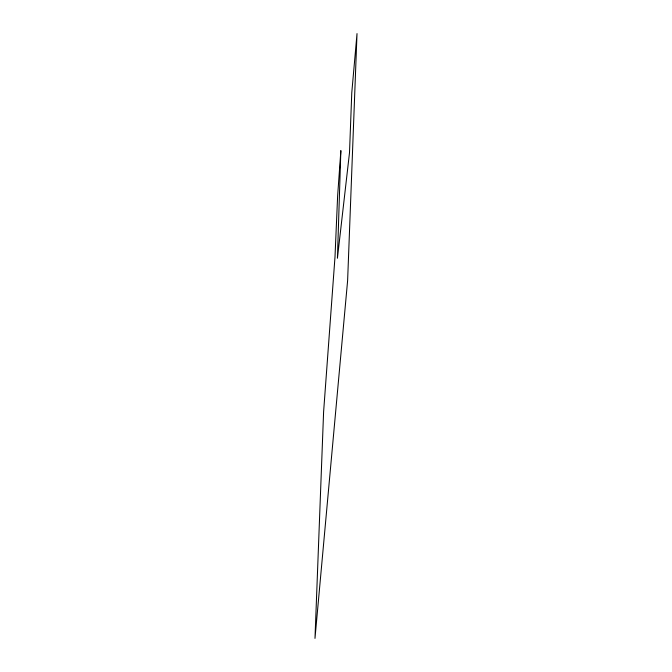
<?xml version="1.0" encoding="UTF-8"?>
<svg xmlns="http://www.w3.org/2000/svg" width="672" height="672" viewBox="0 0 672 672"><rect width="100%" height="100%" fill="white"/><g stroke="black" fill="none" stroke-linecap="round" stroke-linejoin="round"><path stroke-width="1.01" d="M340.855 150.738L337.42 258.25L349.507 152.653L351.775 92.778L357.017 33.6L347.617 280.627L314.983 638.4L323.602 411.886L335.009 256.763L337.638 195.829L340.855 150.738"/></g></svg>
